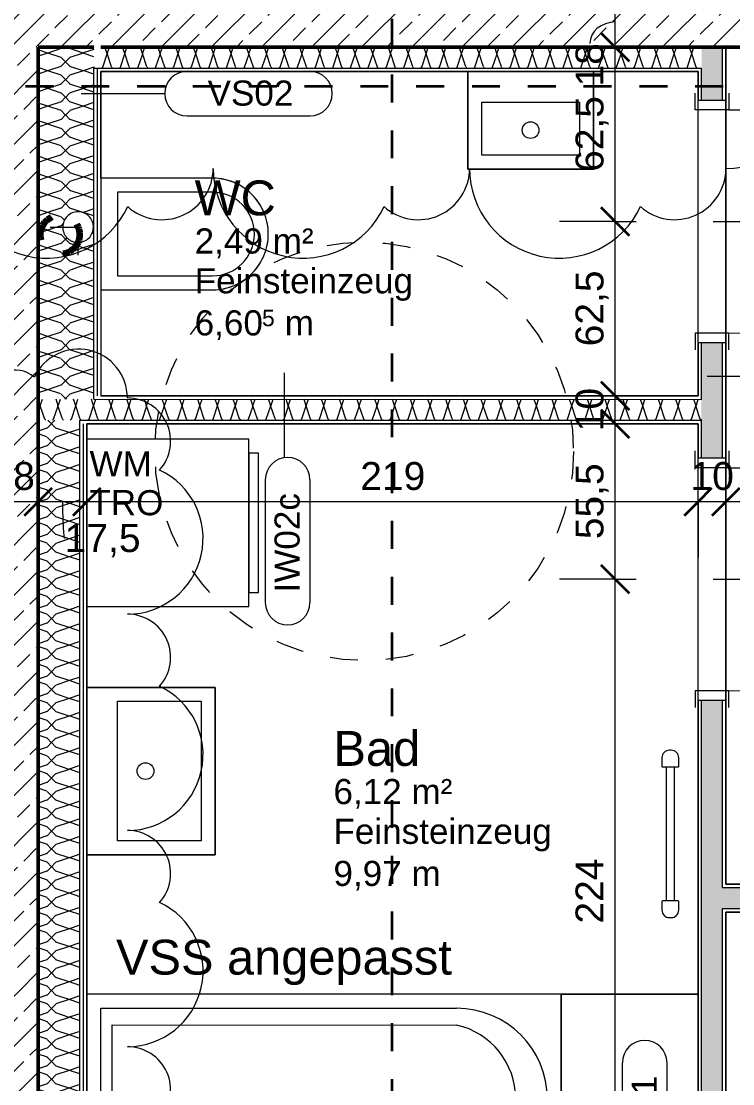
# Model space of a CAD drawing. Header units: metres. Extents: x -67.4 to -19.1, y 43.9 to 93.
# Drawn here: x -46.459 to -43.909, y 56.653 to 60.461 of the extents above; entities that cross this region are included whole.
import ezdxf

# ---------------------------------------------------------------- set-up
doc = ezdxf.new("R2010")
doc.units = ezdxf.units.M
for name, pattern in [('Strich Punkt', [0.015875, 0.00635, -0.004763, 0, -0.004763]), ('Strich Punkt Mittel', [0.015875, 0.00635, -0.004763, 0, -0.004763]), ('Verdeckt', [0.003, 0.002, -0.001])]:
    doc.linetypes.add(name, pattern=pattern)
for name, color, linetype, lineweight in [('A_2D', 7, 'Continuous', 13), ('A_Bemassung-50_', 4, 'Continuous', 9), ('A_Bemassung_', 4, 'Continuous', 9), ('A_Beschriftung_', 7, 'Continuous', 9), ('A_Decken', 8, 'Continuous', 13), ('A_Kanal_SW', 34, 'Strich Punkt', 100), ('A_Raeume_', 7, 'Continuous', 5), ('A_Raeume_Beschriftung_', 7, 'Continuous', 9), ('A_Raster_', 1, 'Continuous', 9), ('A_Sanitaer', 3, 'Continuous', 13), ('A_Tueren', 31, 'Continuous', 13), ('A_Waende', 7, 'Continuous', 13), ('G-ANNO-REVC-IDEN_', 71, 'Continuous', 9), ('G-ANNO-REVC_', 71, 'Continuous', 9), ('M-EQPM', 50, 'Continuous', 5), ('P-PIPE', 3, 'Continuous', 5), ('P-PIPE-CNTR', 3, 'Continuous', 5), ('Text', 130, 'Continuous', 9)]:
    doc.layers.add(name, color=color, linetype=linetype, lineweight=lineweight)
doc.styles.add('Arial_2', font='arial.ttf', dxfattribs={"height": 0.09})
doc.styles.add('Arial_3', font='arial.ttf', dxfattribs={"height": 0.125})
doc.styles.add('Arial_4', font='arial.ttf', dxfattribs={"height": 0.05849})
doc.styles.add('Arial_5', font='arial.ttf', dxfattribs={"height": 0.1})
doc.dimstyles.new('WGA-Bemaßung', dxfattribs={"dimscale": 0.3048, "dimtxt": 0.102026, "dimasz": 0.328084, "dimexe": 0.246063, "dimexo": 0.0625, "dimgap": 0.04101, "dimtad": 1, "dimdec": 1, "dimlfac": 100, "dimrnd": 0.5, "dimdsep": 46, "dimtxsty": 'Arial_5', "dimblk1": 'OBLIQUE', "dimblk2": 'OBLIQUE', "dimsah": 1, "dimcen": 0.09, "dimdle": 0.246063, "dimazin": 2, "dimtfac": 1, "dimtdec": 4, "dimtix": 1, "dimtmove": 0, "dimatfit": 3, "dimfxl": 0.656168, "dimfxlon": 1, "dimtvp": 1, "dimtolj": 1, "dimtzin": 0, "dimarcsym": 2})
doc.dimstyles.new('WGA-Bemaßung_1', dxfattribs={"dimscale": 0.3048, "dimtxt": 0.102026, "dimasz": 0.328084, "dimexe": 0.246063, "dimexo": 0.0625, "dimgap": 0.04101, "dimtad": 1, "dimdec": 1, "dimlfac": 100, "dimrnd": 0.5, "dimdsep": 46, "dimtxsty": 'Arial_5', "dimblk1": 'OBLIQUE', "dimblk2": 'OBLIQUE', "dimsah": 1, "dimcen": 0.09, "dimdle": 0.246063, "dimazin": 2, "dimtfac": 1, "dimtdec": 4, "dimtix": 1, "dimtmove": 1, "dimatfit": 3, "dimfxl": 0.656168, "dimfxlon": 1, "dimtvp": 1, "dimtolj": 1, "dimtzin": 0, "dimarcsym": 2})
pattern_1 = [(45, (0, 0), (-0.08980256, 0.08980256), []), (45, (0.0898, 0), (-0.08980256, 0.08980256), [0.0635, -0.03175])]

# ---------------------------------------------------------------- blocks, each defined once
blk = doc.blocks.new('UZ_D1 - SL_0800x2000_Zimmertür_Stahlzarge_GK-7175309-263_PP_00EG_BT2')
at = {"layer": 'A_Tueren', "lineweight": 5}
for p, q in [((-0.4, 0.06), (-0.46, 0.06)), ((-0.4, -0.06), (-0.4, 0.06)), ((0.4, 0.06), (0.46, 0.06)), ((0.4, -0.06), (0.4, 0.06)), ((-0.46, -0.06), (-0.4, -0.06)), ((0.46, -0.06), (0.4, -0.06)), ((0.4, -0.06), (0.4, -0.86))]:
    blk.add_line(p, q, dxfattribs=at)
blk.add_arc((0.4, -0.06), 0.8, 180, 270, dxfattribs=at)
blk = doc.blocks.new('Sani_WC-Wandbasierend - 400x600-V3-263_PP_00EG_BT2')
at = {"layer": 'A_Sanitaer', "lineweight": 5}
for p, q in [((-0.075, 0.5125), (-0.075, 0.1125)), ((-0.075, 0.5125), (-0.075, 0.1125)), ((-0.025, 0.5125), (-0.025, 0.1725)), ((0.275, 0.1725), (0.275, 0.5125)), ((0.325, 0.1125), (0.325, 0.5125)), ((0.325, 0.1125), (0.325, 0.5125)), ((-0.025, 0.1725), (0.275, 0.1725)), ((-0.075, 0.1125), (0.325, 0.1125))]:
    blk.add_line(p, q, dxfattribs=at)
for radius, start, end in [(0.2, 0, 180), (0.2, 118.3339, 128.1952), (0.2, 112.8529, 118.3339), (0.2, 101.334, 112.8529), (0.2, 97.6033, 101.334), (0.2, 82.3967, 97.6033), (0.2, 78.666, 82.3967), (0.2, 67.1471, 78.666), (0.2, 61.6661, 67.1471), (0.2, 51.8048, 61.6661), (0.2, 134.0719, 143.7338), (0.15, 0, 180), (0.2, 128.1952, 134.0719), (0.2, 45.9281, 51.8048), (0.2, 36.2662, 45.9281), (0.2, 149.4915, 152.0709), (0.2, 143.7338, 149.4915), (0.2, 30.5085, 36.2662), (0.2, 20.149, 30.5085), (0.2, 159.851, 164.7803), (0.2, 152.2044, 159.851), (0.2, 15.2197, 20.149), (0.2, 164.7803, 180), (0.2, 0, 15.2197)]:
    blk.add_arc((0.125, 0.5125), radius, start, end, dxfattribs=at)
blk = doc.blocks.new('Sani_Badewanne - 750x1700-11902882-263_PP_00EG_BT2')
at = {"layer": 'A_Sanitaer'}
for p, q in [((-0.375, 2.19), (-0.375, 1.7)), ((-0.375, 1.7), (-0.375, 2.19)), ((-0.375, 2.19), (0.375, 2.19)), ((0.375, 1.7), (0.375, 2.171)), ((0.375, 2.171), (0.375, 1.7)), ((0.375, 1.7), (-0.375, 1.7)), ((-0.375, 1.7), (-0.375, 0)), ((-0.375, 1.7), (0.375, 1.7)), ((0.375, 1.7), (-0.375, 1.7)), ((-0.325, 0.05), (-0.325, 1.325)), ((-0.265, 0.09), (-0.265, 1.325)), ((0.265, 1.325), (0.265, 0.09)), ((0.325, 1.325), (0.325, 0.05)), ((0.265, 0.09), (-0.265, 0.09)), ((0.325, 0.05), (-0.325, 0.05))]:
    blk.add_line(p, q, dxfattribs=at)
at = {"layer": 'A_Sanitaer', "lineweight": 5}
for p, q in [((0.375, 1.7), (-0.375, 1.7)), ((-0.375, 1.7), (-0.375, 0)), ((0.375, 1.7), (-0.375, 1.7)), ((-0.375, 1.7), (-0.375, 0))]:
    blk.add_line(p, q, dxfattribs=at)
at = {"layer": 'A_Sanitaer'}
blk.add_circle((0, 0.24), 0.025, dxfattribs=at)
for centre, radius, start, end in [((0, 1.325), 0.325, 90, 180), ((0, 1.325), 0.325, 360, 90), ((0, 1.265), 0.2717, 90, 167.2425), ((0, 1.265), 0.2717, 12.7575, 90)]:
    blk.add_arc(centre, radius, start, end, dxfattribs=at)
blk = doc.blocks.new('Sani_Waschmaschine - 600x600-1515073-263_PP_00EG_BT2')
at = {"layer": 'A_Sanitaer'}
for p, q in [((-0.0325, 0.5666), (-0.0325, -0.0134)), ((0.5675, -0.0134), (0.5675, 0.5666)), ((-0.0325, -0.0134), (0.5675, -0.0134)), ((0.0175, -0.0134), (0.0175, -0.0484)), ((0.5175, -0.0134), (0.0175, -0.0134)), ((0.0238, -0.0134), (0.0175, -0.0134)), ((0.0423, -0.0134), (0.0238, -0.0134)), ((0.0721, -0.0134), (0.0423, -0.0134)), ((0.1116, -0.0134), (0.0721, -0.0134)), ((0.159, -0.0134), (0.1116, -0.0134)), ((0.2119, -0.0134), (0.159, -0.0134)), ((0.2675, -0.0134), (0.2119, -0.0134)), ((0.3231, -0.0134), (0.2675, -0.0134)), ((0.376, -0.0134), (0.3231, -0.0134)), ((0.4234, -0.0134), (0.376, -0.0134)), ((0.463, -0.0134), (0.4234, -0.0134)), ((0.4928, -0.0134), (0.463, -0.0134)), ((0.5112, -0.0134), (0.4928, -0.0134)), ((0.5175, -0.0134), (0.5112, -0.0134)), ((0.5175, -0.0484), (0.5175, -0.0134)), ((0.0175, -0.0484), (0.5175, -0.0484)), ((0.0175, -0.0484), (0.0238, -0.0484)), ((0.0238, -0.0484), (0.0423, -0.0484)), ((0.0423, -0.0484), (0.0721, -0.0484)), ((0.0721, -0.0484), (0.1116, -0.0484)), ((0.1116, -0.0484), (0.159, -0.0484)), ((0.159, -0.0484), (0.2119, -0.0484)), ((0.2119, -0.0484), (0.2675, -0.0484)), ((0.2675, -0.0484), (0.3231, -0.0484)), ((0.3231, -0.0484), (0.376, -0.0484)), ((0.376, -0.0484), (0.4234, -0.0484)), ((0.4234, -0.0484), (0.463, -0.0484)), ((0.463, -0.0484), (0.4928, -0.0484)), ((0.4928, -0.0484), (0.5112, -0.0484)), ((0.5112, -0.0484), (0.5175, -0.0484))]:
    blk.add_line(p, q, dxfattribs=at)
blk = doc.blocks.new('Sani_Waschtisch_Wandbasiert_eckig_einzel - 600 x 460-11902808-263_PP_00EG_BT2')
at = {"layer": 'A_Sanitaer', "lineweight": 5}
for p, q in [((0.4226, 0.5475), (-0.1774, 0.5475)), ((-0.1774, 0.5475), (-0.1774, 0.0875)), ((-0.1774, 0.0875), (-0.1774, 0.5475)), ((-0.1774, 0.5475), (0.4226, 0.5475)), ((0.4226, 0.0875), (0.4226, 0.5475)), ((0.4226, 0.5475), (0.4226, 0.0875)), ((-0.1274, 0.1975), (-0.1274, 0.4975)), ((-0.1274, 0.4975), (0.3726, 0.4975)), ((0.3726, 0.4975), (0.3726, 0.1975)), ((0.3726, 0.1975), (-0.1274, 0.1975))]:
    blk.add_line(p, q, dxfattribs=at)
blk.add_circle((0.1226, 0.2975), 0.03, dxfattribs=at)
blk = doc.blocks.new('Sani_Handwaschbecken_Wandbasiert_eckig - 450 x 350-11902658-263_PP_00EG_BT2')
at = {"layer": 'A_Sanitaer', "lineweight": 5}
for p, q in [((0.3476, 0.3938), (-0.1024, 0.3938)), ((-0.1024, 0.3938), (-0.1024, 0.0438)), ((-0.1024, 0.0438), (-0.1024, 0.3938)), ((-0.1024, 0.3938), (0.3476, 0.3938)), ((0.3476, 0.0438), (0.3476, 0.3938)), ((0.3476, 0.3938), (0.3476, 0.0438)), ((-0.0524, 0.1538), (-0.0524, 0.3438)), ((-0.0524, 0.3438), (0.2976, 0.3438)), ((0.2976, 0.3438), (0.2976, 0.1538)), ((0.2976, 0.1538), (-0.0524, 0.1538))]:
    blk.add_line(p, q, dxfattribs=at)
blk.add_circle((0.1226, 0.2538), 0.03, dxfattribs=at)
blk = doc.blocks.new('HLS_Heizkörper Bad - 60x120-10883335-263_PP_00EG_BT2')
at = {"layer": 'M-EQPM'}
for p, q in [((-0.242, -0.05), (-0.273, -0.05)), ((-0.24, -0.108), (-0.24, -0.052)), ((0.24, -0.065), (-0.24, -0.065)), ((0.24, -0.052), (0.24, -0.108)), ((0.273, -0.05), (0.242, -0.05)), ((-0.3, -0.077), (-0.3, -0.083)), ((-0.273, -0.11), (-0.242, -0.11)), ((-0.24, -0.095), (0.24, -0.095)), ((0.242, -0.11), (0.273, -0.11)), ((0.3, -0.083), (0.3, -0.077))]:
    blk.add_line(p, q, dxfattribs=at)
for centre, radius, start, end in [((-0.273, -0.077), 0.027, 90, 180), ((-0.242, -0.052), 0.00198, 360, 90), ((-0.242, -0.052), 0.00198, 45, 75), ((0.242, -0.052), 0.002, 90, 180), ((0.273, -0.077), 0.027, 360, 90), ((-0.273, -0.083), 0.027, 180, 270), ((-0.242, -0.108), 0.002, 270, 360), ((-0.242, -0.108), 0.002, 270, 360), ((0.242, -0.108), 0.00198, 180, 270), ((0.242, -0.108), 0.00198, 180, 270), ((0.273, -0.083), 0.027, 270, 360)]:
    blk.add_arc(centre, radius, start, end, dxfattribs=at)
blk = doc.blocks.new('BS_Tuer_PP - rechts-10002445-263_PP_00EG_BT2')
at = {"layer": 'A_Beschriftung_'}
blk.add_line((0, 0.000124), (0, -0.010513), dxfattribs=at)
blk = doc.blocks.new('BS_Wand_Lollipop - links_unten-2026911-263_PP_00EG_BT2')
at = {"layer": 'A_Beschriftung_'}
for p, q in [((-0.00467, 0.001367), (-0.01347, 0.001367)), ((-0.003087, 0), (0.003, 0)), ((-0.00467, -0.001833), (-0.01347, -0.001833))]:
    blk.add_line(p, q, dxfattribs=at)
for centre, start, end in [((-0.01347, -0.000233), 90, 270), ((-0.00467, -0.000233), 270, 90)]:
    blk.add_arc(centre, 0.0016, start, end, dxfattribs=at)
blk = doc.blocks.new('DIMBLOCK174-263_PP_00EG_BT2')
at = {"layer": 'A_Bemassung-50_', "lineweight": 35, "transparency": 16777216}
for p, q in [((-44.3302, 58.4612), (-44.3802, 58.5112)), ((-44.3302, 58.4612), (-44.2802, 58.4112)), ((-44.3303, 56.2237), (-44.3803, 56.2737)), ((-44.3303, 56.2237), (-44.2803, 56.1737))]:
    blk.add_line(p, q, dxfattribs=at)
at = {"layer": 'A_Bemassung-50_', "transparency": 16777216}
for p, q in [((-44.3302, 58.4612), (-44.5302, 58.4612)), ((-44.3303, 56.2237), (-44.3302, 58.4612)), ((-44.3302, 58.4612), (-44.2552, 58.4612)), ((-44.3303, 56.2237), (-44.5303, 56.2237)), ((-44.3303, 56.2237), (-44.2553, 56.2237))]:
    blk.add_line(p, q, dxfattribs=at)
at = {"layer": 'A_Bemassung-50_', "color": 0, "transparency": 16777216, "insert": (-44.4726, 57.2271), "char_height": 0.1, "width": 0.276883, "attachment_point": 1, "rotation": 90, "line_spacing_factor": 0.941778, "style": 'Arial_5'}
blk.add_mtext('224', dxfattribs=at)
blk = doc.blocks.new('_Oblique')
at = {"color": 0, "linetype": 'ByBlock', "lineweight": -2}
blk.add_line((-0.5, -0.5), (0.5, 0.5), dxfattribs=at)
blk = doc.blocks.new('DIMBLOCK175-263_PP_00EG_BT2')
at = {"layer": 'A_Bemassung-50_', "lineweight": 35, "transparency": 16777216}
for p, q in [((-44.3302, 59.0186), (-44.3802, 59.0686)), ((-44.3302, 59.0186), (-44.2802, 58.9686)), ((-44.3302, 58.4612), (-44.3802, 58.5112)), ((-44.3302, 58.4612), (-44.2802, 58.4112))]:
    blk.add_line(p, q, dxfattribs=at)
at = {"layer": 'A_Bemassung-50_', "transparency": 16777216}
for p, q in [((-44.3302, 59.0186), (-44.5302, 59.0187)), ((-44.3302, 58.4612), (-44.3302, 59.0186)), ((-44.3302, 59.0186), (-44.2552, 59.0186)), ((-44.3302, 58.4612), (-44.5302, 58.4612)), ((-44.3302, 58.4612), (-44.2552, 58.4612))]:
    blk.add_line(p, q, dxfattribs=at)
at = {"layer": 'A_Bemassung-50_', "color": 0, "transparency": 16777216, "insert": (-44.4726, 58.6049), "char_height": 0.1, "width": 0.323972, "attachment_point": 1, "rotation": 90, "line_spacing_factor": 0.941778, "style": 'Arial_5'}
blk.add_mtext('55,5', dxfattribs=at)
blk = doc.blocks.new('DIMBLOCK176-263_PP_00EG_BT2')
at = {"layer": 'A_Bemassung-50_', "lineweight": 35, "transparency": 16777216}
for p, q in [((-44.3302, 59.1186), (-44.3802, 59.1686)), ((-44.3302, 59.1186), (-44.2802, 59.0686)), ((-44.3302, 59.0186), (-44.3802, 59.0686)), ((-44.3302, 59.0186), (-44.2802, 58.9686))]:
    blk.add_line(p, q, dxfattribs=at)
at = {"layer": 'A_Bemassung-50_', "transparency": 16777216}
for p, q in [((-44.3302, 59.1186), (-44.5302, 59.1187)), ((-44.3302, 59.0186), (-44.3302, 59.1186)), ((-44.3302, 59.1186), (-44.2552, 59.1186)), ((-44.3302, 59.0186), (-44.5302, 59.0187)), ((-44.3302, 59.0186), (-44.2552, 59.0186))]:
    blk.add_line(p, q, dxfattribs=at)
at = {"layer": 'A_Bemassung-50_', "color": 0, "transparency": 16777216, "insert": (-44.4725, 58.9917), "char_height": 0.1, "width": 0.184588, "attachment_point": 1, "rotation": 90, "line_spacing_factor": 0.941778, "style": 'Arial_5'}
blk.add_mtext('10', dxfattribs=at)
blk = doc.blocks.new('DIMBLOCK177-263_PP_00EG_BT2')
at = {"layer": 'A_Bemassung-50_', "lineweight": 35, "transparency": 16777216}
for p, q in [((-44.3302, 59.7436), (-44.3802, 59.7936)), ((-44.3302, 59.7436), (-44.2802, 59.6936)), ((-44.3302, 59.1186), (-44.3802, 59.1686)), ((-44.3302, 59.1186), (-44.2802, 59.0686))]:
    blk.add_line(p, q, dxfattribs=at)
at = {"layer": 'A_Bemassung-50_', "transparency": 16777216}
for p, q in [((-44.3302, 59.7436), (-44.5302, 59.7437)), ((-44.3302, 59.1186), (-44.3302, 59.7436)), ((-44.3302, 59.7436), (-44.2552, 59.7436)), ((-44.3302, 59.1186), (-44.5302, 59.1187)), ((-44.3302, 59.1186), (-44.2552, 59.1186))]:
    blk.add_line(p, q, dxfattribs=at)
at = {"layer": 'A_Bemassung-50_', "color": 0, "transparency": 16777216, "insert": (-44.4725, 59.2962), "char_height": 0.1, "width": 0.323972, "attachment_point": 1, "rotation": 90, "line_spacing_factor": 0.941778, "style": 'Arial_5'}
blk.add_mtext('62,5', dxfattribs=at)
blk = doc.blocks.new('DIMBLOCK178-263_PP_00EG_BT2')
at = {"layer": 'A_Bemassung-50_', "lineweight": 35, "transparency": 16777216}
for p, q in [((-44.3302, 60.3686), (-44.3802, 60.4186)), ((-44.3302, 60.3686), (-44.2802, 60.3186)), ((-44.3302, 59.7436), (-44.3802, 59.7936)), ((-44.3302, 59.7436), (-44.2802, 59.6936))]:
    blk.add_line(p, q, dxfattribs=at)
at = {"layer": 'A_Bemassung-50_', "transparency": 16777216}
for p, q in [((-44.3302, 60.3686), (-44.5302, 60.3687)), ((-44.3302, 59.7436), (-44.3302, 60.3686)), ((-44.3302, 60.3686), (-44.2552, 60.3686)), ((-44.3302, 59.7436), (-44.5302, 59.7437)), ((-44.3302, 59.7436), (-44.2552, 59.7436))]:
    blk.add_line(p, q, dxfattribs=at)
at = {"layer": 'A_Bemassung-50_', "color": 0, "transparency": 16777216, "insert": (-44.4725, 59.9212), "char_height": 0.1, "width": 0.323972, "attachment_point": 1, "rotation": 90, "line_spacing_factor": 0.941778, "style": 'Arial_5'}
blk.add_mtext('62,5', dxfattribs=at)
blk = doc.blocks.new('DIMBLOCK179-263_PP_00EG_BT2')
at = {"layer": 'A_Bemassung-50_', "lineweight": 35, "transparency": 16777216}
for p, q in [((-44.3302, 60.5486), (-44.3802, 60.5986)), ((-44.3302, 60.5486), (-44.2802, 60.4986)), ((-44.3302, 60.3686), (-44.3802, 60.4186)), ((-44.3302, 60.3686), (-44.2802, 60.3186))]:
    blk.add_line(p, q, dxfattribs=at)
at = {"layer": 'A_Bemassung-50_', "transparency": 16777216}
for p, q in [((-44.3302, 60.5486), (-44.5302, 60.5486)), ((-44.3302, 60.3686), (-44.3302, 60.5486)), ((-44.3302, 60.5486), (-44.2552, 60.5486)), ((-44.3302, 60.3686), (-44.5302, 60.3687)), ((-44.3302, 60.3686), (-44.2552, 60.3686))]:
    blk.add_line(p, q, dxfattribs=at)
blk.add_ellipse((-44.3302, 60.3812), major_axis=(-0.091, 0), ratio=0.850565, start_param=4.712389, end_param=6.283185, dxfattribs=at)
at = {"layer": 'A_Bemassung-50_', "color": 0, "transparency": 16777216, "insert": (-44.4725, 60.2274), "char_height": 0.1, "width": 0.184588, "attachment_point": 1, "rotation": 90, "line_spacing_factor": 0.941778, "style": 'Arial_5'}
blk.add_mtext('18', dxfattribs=at)
blk = doc.blocks.new('DIMBLOCK201-263_PP_00EG_BT2')
at = {"layer": 'A_Bemassung-50_', "transparency": 16777216}
for p, q in [((-43.9337, 58.739), (-43.9337, 58.814)), ((-42.3837, 58.739), (-42.3837, 58.814)), ((-42.3837, 58.739), (-43.9337, 58.739)), ((-43.9337, 58.739), (-43.9337, 58.539)), ((-42.3837, 58.739), (-42.3837, 58.539))]:
    blk.add_line(p, q, dxfattribs=at)
at = {"layer": 'A_Bemassung-50_', "lineweight": 35, "transparency": 16777216}
for p, q in [((-43.9337, 58.739), (-43.8837, 58.789)), ((-42.3837, 58.739), (-42.3337, 58.789)), ((-43.9337, 58.739), (-43.9837, 58.689)), ((-42.3837, 58.739), (-42.4337, 58.689))]:
    blk.add_line(p, q, dxfattribs=at)
at = {"layer": 'A_Bemassung-50_', "color": 0, "transparency": 16777216, "insert": (-43.274, 58.8813), "char_height": 0.1, "width": 0.276883, "attachment_point": 1, "rotation": 359.9983, "line_spacing_factor": 0.941778, "style": 'Arial_5'}
blk.add_mtext('155', dxfattribs=at)
blk = doc.blocks.new('DIMBLOCK202-263_PP_00EG_BT2')
at = {"layer": 'A_Bemassung-50_', "transparency": 16777216}
for p, q in [((-44.0337, 58.739), (-44.0337, 58.814)), ((-43.9337, 58.739), (-43.9337, 58.814)), ((-43.9337, 58.739), (-44.0337, 58.739)), ((-44.0337, 58.739), (-44.0337, 58.539)), ((-43.9337, 58.739), (-43.9337, 58.539))]:
    blk.add_line(p, q, dxfattribs=at)
at = {"layer": 'A_Bemassung-50_', "lineweight": 35, "transparency": 16777216}
for p, q in [((-44.0337, 58.739), (-43.9837, 58.789)), ((-43.9337, 58.739), (-43.8837, 58.789)), ((-44.0337, 58.739), (-44.0837, 58.689)), ((-43.9337, 58.739), (-43.9837, 58.689))]:
    blk.add_line(p, q, dxfattribs=at)
at = {"layer": 'A_Bemassung-50_', "color": 0, "transparency": 16777216, "insert": (-44.0606, 58.8814), "char_height": 0.1, "width": 0.184588, "attachment_point": 1, "rotation": 359.9983, "line_spacing_factor": 0.941778, "style": 'Arial_5'}
blk.add_mtext('10', dxfattribs=at)
blk = doc.blocks.new('DIMBLOCK203-263_PP_00EG_BT2')
at = {"layer": 'A_Bemassung-50_', "transparency": 16777216}
for p, q in [((-46.2237, 58.7391), (-46.2237, 58.8141)), ((-44.0337, 58.739), (-44.0337, 58.814)), ((-44.0337, 58.739), (-46.2237, 58.7391)), ((-46.2237, 58.7391), (-46.2237, 58.5391)), ((-44.0337, 58.739), (-44.0337, 58.539))]:
    blk.add_line(p, q, dxfattribs=at)
at = {"layer": 'A_Bemassung-50_', "lineweight": 35, "transparency": 16777216}
for p, q in [((-46.2237, 58.7391), (-46.1737, 58.7891)), ((-44.0337, 58.739), (-43.9837, 58.789)), ((-46.2237, 58.7391), (-46.2737, 58.6891)), ((-44.0337, 58.739), (-44.0837, 58.689))]:
    blk.add_line(p, q, dxfattribs=at)
at = {"layer": 'A_Bemassung-50_', "color": 0, "transparency": 16777216, "insert": (-45.244, 58.8814), "char_height": 0.1, "width": 0.276883, "attachment_point": 1, "rotation": 359.9983, "line_spacing_factor": 0.941778, "style": 'Arial_5'}
blk.add_mtext('219', dxfattribs=at)
blk = doc.blocks.new('DIMBLOCK204-263_PP_00EG_BT2')
at = {"layer": 'A_Bemassung-50_', "transparency": 16777216}
for p, q in [((-46.3987, 58.7391), (-46.3987, 58.9391)), ((-46.2237, 58.7391), (-46.2237, 58.8141)), ((-46.2237, 58.7391), (-46.3987, 58.7391)), ((-46.3987, 58.7391), (-46.3987, 58.6641)), ((-46.2237, 58.7391), (-46.2237, 58.5391))]:
    blk.add_line(p, q, dxfattribs=at)
at = {"layer": 'A_Bemassung-50_', "lineweight": 35, "transparency": 16777216}
for p, q in [((-46.3987, 58.7391), (-46.3487, 58.7891)), ((-46.2237, 58.7391), (-46.1737, 58.7891)), ((-46.3987, 58.7391), (-46.4487, 58.6891)), ((-46.2237, 58.7391), (-46.2737, 58.6891))]:
    blk.add_line(p, q, dxfattribs=at)
at = {"layer": 'A_Bemassung-50_', "transparency": 16777216}
blk.add_ellipse((-46.3032, 58.7391), major_axis=(0, 0.1316), ratio=0.060357, start_param=1.570796, end_param=3.141593, dxfattribs=at)
at = {"layer": 'A_Bemassung-50_', "color": 0, "transparency": 16777216, "insert": (-46.3032, 58.6589), "char_height": 0.1, "width": 0.323972, "attachment_point": 1, "rotation": 359.9983, "line_spacing_factor": 0.941778, "style": 'Arial_5'}
blk.add_mtext('17,5', dxfattribs=at)
blk = doc.blocks.new('DIMBLOCK205-263_PP_00EG_BT2')
at = {"layer": 'A_Bemassung-50_', "transparency": 16777216}
for p, q in [((-46.3987, 58.7391), (-46.3987, 58.9391)), ((-46.5787, 58.7391), (-46.5787, 58.8141)), ((-46.3987, 58.7391), (-46.5787, 58.7391)), ((-46.5787, 58.7391), (-46.5787, 58.5391)), ((-46.3987, 58.7391), (-46.3987, 58.6641))]:
    blk.add_line(p, q, dxfattribs=at)
at = {"layer": 'A_Bemassung-50_', "lineweight": 35, "transparency": 16777216}
for p, q in [((-46.5787, 58.7391), (-46.5287, 58.7891)), ((-46.3987, 58.7391), (-46.3487, 58.7891)), ((-46.5787, 58.7391), (-46.6287, 58.6891)), ((-46.3987, 58.7391), (-46.4487, 58.6891))]:
    blk.add_line(p, q, dxfattribs=at)
at = {"layer": 'A_Bemassung-50_', "color": 0, "transparency": 16777216, "insert": (-46.5656, 58.8814), "char_height": 0.1, "width": 0.184588, "attachment_point": 1, "rotation": 359.9983, "line_spacing_factor": 0.941778, "style": 'Arial_5'}
blk.add_mtext('18', dxfattribs=at)
blk = doc.blocks.new('BS_Wand_Lollipop - rechts_oben-2026913-263_PP_00EG_BT2')
at = {"layer": 'A_Beschriftung_'}
for p, q in [((0.0046, 0.0016), (0.0134, 0.0016)), ((-0.003, 0), (0.003, 0)), ((0.0046, -0.0016), (0.0134, -0.0016))]:
    blk.add_line(p, q, dxfattribs=at)
for centre, start, end in [((0.0046, 0), 90, 270), ((0.0134, 0), 270, 90)]:
    blk.add_arc(centre, 0.0016, start, end, dxfattribs=at)
blk = doc.blocks.new('Family - ___-11902732-263_PP_00EG_BT2')
at = {"layer": 'G-ANNO-REVC_'}
for centre, radius, start, end in [((-19.4982, 74.0648), 0.1838, 25.5497, 157.36), ((-19.1166, 73.9057), 0.3216, 337.36, 132.1512), ((-19.7915, 73.839), 0.3214, 67.36, 222.1512), ((-18.6502, 73.7111), 0.1838, 25.5497, 157.36), ((-18.2686, 73.552), 0.3216, 337.36, 132.1512), ((-19.9505, 73.4576), 0.1836, 115.5497, 247.36), ((-17.8022, 73.3575), 0.1838, 25.5497, 157.36), ((-17.4207, 73.1983), 0.3216, 337.36, 132.1512), ((-19.7244, 73.1644), 0.3216, 157.36, 312.1512), ((-17.1946, 72.9051), 0.1836, 295.5497, 67.36), ((-19.3428, 73.0052), 0.1838, 205.5497, 337.36), ((-18.8764, 72.8107), 0.3216, 157.36, 312.1512), ((-17.3536, 72.5237), 0.3214, 247.36, 42.1512), ((-18.4949, 72.6515), 0.1838, 205.5497, 337.36), ((-18.0285, 72.457), 0.3216, 157.36, 312.1512), ((-17.6469, 72.2979), 0.1838, 205.5497, 337.36)]:
    blk.add_arc(centre, radius, start, end, dxfattribs=at)
blk = doc.blocks.new('Family - ___-11902899-263_PP_00EG_BT2')
at = {"layer": 'G-ANNO-REVC_'}
for centre, radius, start, end in [((-20.1429, 72.4475), 0.1, 25.5497, 157.36), ((-20.3396, 72.2356), 0.2712, 67.36, 222.1512), ((-19.9353, 72.3609), 0.175, 337.36, 132.1512), ((-19.8334, 72.1504), 0.155, 295.5497, 67.36), ((-20.4739, 71.9137), 0.155, 115.5497, 247.36), ((-19.9677, 71.8286), 0.2713, 247.36, 42.1512), ((-20.638, 71.5203), 0.2713, 67.36, 222.1512), ((-20.1317, 71.4352), 0.155, 295.5497, 67.36), ((-20.7722, 71.1985), 0.155, 115.5497, 247.36), ((-20.266, 71.1133), 0.2713, 247.36, 42.1512), ((-20.9363, 70.8051), 0.2713, 67.36, 222.1512), ((-20.4301, 70.7199), 0.155, 295.5497, 67.36), ((-21.0705, 70.4832), 0.155, 115.5497, 247.36), ((-20.5643, 70.398), 0.2713, 247.36, 42.1512), ((-21.2346, 70.0898), 0.2713, 67.36, 222.1512), ((-20.7284, 70.0046), 0.155, 295.5497, 67.36), ((-21.3689, 69.7679), 0.155, 115.5497, 247.36), ((-20.8626, 69.6827), 0.2713, 247.36, 42.1512), ((-21.267, 69.5575), 0.175, 157.36, 312.1512), ((-21.0594, 69.4709), 0.1, 205.5497, 337.36)]:
    blk.add_arc(centre, radius, start, end, dxfattribs=at)

msp = doc.modelspace()

# ---------------------------------------------------------------- hatches: boundary and pattern name
at = {"layer": 'A_Waende', "lineweight": 5}
h = msp.add_hatch(dxfattribs=at)
h.set_pattern_fill('FP_3', color=250, style=0, pattern_type=2)
h.set_pattern_definition(pattern_1)
h.paths.add_polyline_path([(-37.7086, 60.3684), (-37.7086, 60.5484), (-42.8236, 60.5484), (-42.8236, 60.3686), (-38.7903, 60.3685)])
h.paths.add_polyline_path([(-43.8436, 60.3686), (-43.8436, 60.5486), (-46.8411, 60.5486), (-46.8411, 60.3687), (-43.9336, 60.3686)])
h.paths.add_polyline_path([(-48.4278, 60.5488), (-48.6078, 60.5488), (-48.6078, 60.3688), (-48.4278, 60.3688)])
h.paths.add_polyline_path([(-47.9011, 60.3688), (-47.9011, 60.5488), (-48.4278, 60.5488), (-48.4278, 60.3688), (-47.9102, 60.3688)])
h = msp.add_hatch(dxfattribs=at)
h.set_pattern_fill('FP_3', color=250, style=0, pattern_type=2)
h.set_pattern_definition(pattern_1)
h.paths.add_polyline_path([(-46.3988, 55.0286), (-46.3987, 60.3687), (-46.5786, 60.3687), (-46.5788, 55.0286)])
h = msp.add_hatch(dxfattribs=at)
h.set_pattern_fill('FP_33', color=250, angle=247.64, style=0, pattern_type=2)
h.set_pattern_definition([(134.998, (-46.17375, 59.74366), (-0.253995, 0.127012), [0.02245, -0.15715]), (134.998, (-46.28489, 59.79154), (-0.253995, 0.127012), [0.02245, -0.15715]), (134.998, (-46.1735, 59.80735), (-0.253995, 0.127012), [0.02245, -0.15715]), (134.998, (-46.28464, 59.85523), (-0.253995, 0.127012), [0.02245, -0.15715]), (161.563, (-46.189746, 59.759968), (-0.5079932, 0.1270184), [0.0502, -0.35141]), (161.563, (-46.23751, 59.77529), (-0.5079932, 0.1270184), [0.0502, -0.35141]), (161.563, (-46.189877, 59.822737), (-0.5079932, 0.1270184), [0.0502, -0.35141]), (161.563, (-46.23726, 59.838984), (-0.5079932, 0.1270184), [0.0502, -0.35141]), (224.998, (-46.285205, 59.75923), (0.254004, 0.126995), [0.02245, -0.15715]), (224.998, (-46.1735, 59.80735), (0.254004, 0.126995), [0.02245, -0.15715]), (224.998, (-46.28496, 59.82292), (0.254004, 0.126995), [0.02245, -0.15715]), (224.998, (-46.17325, 59.87104), (0.254004, 0.126995), [0.02245, -0.15715]), (198.433, (-46.23751, 59.77529), (0.508002, 0.126983), [0.0502, -0.35141]), (198.433, (-46.18981, 59.791353), (0.508002, 0.126983), [0.0502, -0.35141]), (198.433, (-46.23726, 59.838984), (0.508002, 0.126983), [0.0502, -0.35141]), (198.433, (-46.189562, 59.855047), (0.508002, 0.126983), [0.0502, -0.35141])])
h.paths.add_polyline_path([(-46.1987, 59.1062), (-46.1987, 60.3687), (-46.3986, 60.3686), (-46.3987, 59.1062), (-46.2237, 59.1062)])
h.paths.add_polyline_path([(-46.2625, 59.6688), (-46.2766, 59.6726), (-46.289, 59.6798), (-46.299, 59.6897), (-46.3063, 59.7025), (-46.3099, 59.716), (-46.3099, 59.7305), (-46.3053, 59.746), (-46.2991, 59.7567), (-46.289, 59.7669), (-46.2762, 59.7742), (-46.2627, 59.7778), (-46.2482, 59.7778), (-46.2342, 59.774), (-46.2218, 59.7668), (-46.2119, 59.7569), (-46.2045, 59.7441), (-46.2009, 59.7306), (-46.2009, 59.7161), (-46.2045, 59.7024), (-46.2117, 59.6899), (-46.2218, 59.6797), (-46.2346, 59.6724), (-46.2481, 59.6688)])
h = msp.add_hatch(dxfattribs=at)
h.set_pattern_fill('FP_105', color=250, angle=-112.36, style=0, pattern_type=2)
h.set_pattern_definition([(45, (-45.10387, 60.28105), (0.1270034, 0.254), [0.02245, -0.15715]), (45, (-45.05599, 60.39219), (0.1270034, 0.254), [0.02245, -0.15715]), (45, (-45.04017, 60.2808), (0.1270034, 0.254), [0.02245, -0.15715]), (45, (-44.99229, 60.39194), (0.1270034, 0.254), [0.02245, -0.15715]), (71.565, (-45.087555, 60.29705), (0.1270007, 0.5079977), [0.0502, -0.35141]), (71.565, (-45.072233, 60.34481), (0.1270007, 0.5079977), [0.0502, -0.35141]), (71.565, (-45.02386, 60.2968), (0.1270007, 0.5079977), [0.0502, -0.35141]), (71.565, (-45.00854, 60.344562), (0.1270007, 0.5079977), [0.0502, -0.35141]), (135, (-45.08737, 60.39213), (0.1270034, -0.254), [0.02245, -0.15715]), (135, (-45.04017, 60.2808), (0.1270034, -0.254), [0.02245, -0.15715]), (135, (-45.0246, 60.39226), (0.1270034, -0.254), [0.02245, -0.15715]), (135, (-44.97648, 60.28055), (0.1270034, -0.254), [0.02245, -0.15715]), (108.435, (-45.072233, 60.34481), (0.1270007, -0.5079977), [0.0502, -0.35141]), (108.435, (-45.05617, 60.297115), (0.1270007, -0.5079977), [0.0502, -0.35141]), (108.435, (-45.00854, 60.344562), (0.1270007, -0.5079977), [0.0502, -0.35141]), (108.435, (-44.992477, 60.296865), (0.1270007, -0.5079977), [0.0502, -0.35141])])
h.paths.add_polyline_path([(-44.6613, 60.2936), (-44.0211, 60.2936), (-44.0211, 60.3686), (-46.1986, 60.3686), (-46.1986, 60.2936), (-45.0285, 60.2936)])
h.paths.add_polyline_path([(-46.1986, 60.3687), (-46.1986, 60.3687), (-46.1862, 60.3687)])
h = msp.add_hatch(dxfattribs=at)
h.set_pattern_fill('FP_26', color=250, angle=-112.36, style=0, pattern_type=2)
h.set_pattern_definition([(314.998, (-44.0337, 58.295655), (0.2539954, -0.1270123), [0.02245, -0.15715]), (314.998, (-43.92218, 58.2487), (0.2539954, -0.1270123), [0.02245, -0.15715]), (314.998, (-44.03357, 58.232885), (0.2539954, -0.1270123), [0.02245, -0.15715]), (314.998, (-43.92243, 58.185), (0.2539954, -0.1270123), [0.02245, -0.15715]), (341.563, (-44.01732, 58.280267), (0.5079932, -0.1270184), [0.0502, -0.35141]), (341.563, (-43.96994, 58.26402), (0.5079932, -0.1270184), [0.0502, -0.35141]), (341.563, (-44.01757, 58.216573), (0.5079932, -0.1270184), [0.0502, -0.35141]), (341.563, (-43.969808, 58.20125), (0.5079932, -0.1270184), [0.0502, -0.35141]), (44.998, (-43.92224, 58.28008), (-0.2540043, -0.1269946), [0.02245, -0.15715]), (44.998, (-44.03357, 58.232885), (-0.2540043, -0.1269946), [0.02245, -0.15715]), (44.998, (-43.92249, 58.21639), (-0.2540043, -0.1269946), [0.02245, -0.15715]), (44.998, (-44.03382, 58.16919), (-0.2540043, -0.1269946), [0.02245, -0.15715]), (18.433, (-43.96994, 58.26402), (-0.5080021, -0.12698295), [0.0502, -0.35141]), (18.433, (-44.017635, 58.247958), (-0.5080021, -0.12698295), [0.0502, -0.35141]), (18.433, (-43.969808, 58.20125), (-0.5080021, -0.12698295), [0.0502, -0.35141]), (18.433, (-44.017505, 58.18519), (-0.5080021, -0.12698295), [0.0502, -0.35141])])
h.paths.add_polyline_path([(-43.9462, 56.2236), (-43.9462, 58.0262), (-44.0212, 58.0262), (-44.0212, 56.2237)])
h.paths.add_polyline_path([(-43.9462, 58.8962), (-43.9462, 58.8962), (-43.9462, 59.3086), (-44.0212, 59.3086), (-44.0212, 58.8962), (-44.0065, 58.8962)])
h.paths.add_polyline_path([(-43.9462, 60.1786), (-43.9461, 60.1786), (-43.9461, 60.3686), (-44.0211, 60.3686), (-44.0211, 60.1786), (-43.9962, 60.1786)])
h = msp.add_hatch(dxfattribs=at)
h.set_pattern_fill('FP_34', color=250, angle=-112.36, style=0, pattern_type=2)
h.set_pattern_definition([(44.998, (-45.21645, 59.01899), (0.127012, 0.2539954), [0.02245, -0.15715]), (44.998, (-45.16857, 59.13013), (0.127012, 0.2539954), [0.02245, -0.15715]), (44.998, (-45.15276, 59.01874), (0.127012, 0.2539954), [0.02245, -0.15715]), (44.998, (-45.10488, 59.12988), (0.1270123, 0.2539954), [0.02245, -0.15715]), (71.563, (-45.20014, 59.034987), (0.1270184, 0.5079932), [0.0502, -0.35141]), (71.563, (-45.183893, 59.08237), (0.1270184, 0.5079932), [0.0502, -0.35141]), (71.563, (-45.136446, 59.034738), (0.1270184, 0.5079932), [0.0502, -0.35141]), (71.563, (-45.121124, 59.0825), (0.1270184, 0.5079932), [0.0502, -0.35141]), (134.998, (-45.19996, 59.13007), (0.1269946, -0.254004), [0.02245, -0.15715]), (134.998, (-45.15276, 59.01874), (0.1269946, -0.254004), [0.02245, -0.15715]), (134.998, (-45.13626, 59.12982), (0.1269946, -0.254004), [0.02245, -0.15715]), (134.998, (-45.08906, 59.01849), (0.1269946, -0.254004), [0.02245, -0.15715]), (108.433, (-45.183893, 59.08237), (0.126983, -0.5080021), [0.0502, -0.35141]), (108.433, (-45.168756, 59.035053), (0.126983, -0.5080021), [0.0502, -0.35141]), (108.433, (-45.121124, 59.0825), (0.126983, -0.5080021), [0.0502, -0.35141]), (108.433, (-45.10506, 59.034803), (0.126983, -0.5080021), [0.0502, -0.35141])])
h.paths.add_polyline_path([(-44.0337, 59.1061), (-46.3987, 59.1062), (-46.3987, 59.0312), (-44.0337, 59.0311)])
h.paths.add_polyline_path([(-44.0337, 59.0311), (-44.0212, 59.0311), (-44.0212, 59.1061), (-44.0337, 59.1061), (-44.0337, 59.0311)])
h = msp.add_hatch(dxfattribs=at)
h.set_pattern_fill('FP_27', color=250, angle=247.64, style=0, pattern_type=2)
h.set_pattern_definition([(134.998, (-46.22397, 57.621175), (-0.2539954, 0.1270123), [0.02245, -0.15715]), (134.998, (-46.33511, 57.66906), (-0.2539954, 0.1270123), [0.02245, -0.15715]), (134.998, (-46.22372, 57.68487), (-0.2539954, 0.1270123), [0.02245, -0.15715]), (134.998, (-46.33486, 57.73275), (-0.2539954, 0.1270123), [0.02245, -0.15715]), (161.563, (-46.23904, 57.637107), (-0.5079932, 0.1270184), [0.0502, -0.35141]), (161.563, (-46.28773, 57.65281), (-0.5079932, 0.1270184), [0.0502, -0.35141]), (161.563, (-46.239717, 57.70118), (-0.5079932, 0.1270184), [0.0502, -0.35141]), (161.563, (-46.28748, 57.716504), (-0.5079932, 0.1270184), [0.0502, -0.35141]), (224.998, (-46.335045, 57.63767), (0.254004, 0.1269946), [0.02245, -0.15715]), (224.998, (-46.22372, 57.68487), (0.254004, 0.1269946), [0.02245, -0.15715]), (224.998, (-46.33518, 57.70044), (0.254004, 0.1269946), [0.02245, -0.15715]), (224.998, (-46.22347, 57.74856), (0.254004, 0.1269946), [0.02245, -0.15715]), (198.433, (-46.28773, 57.65281), (0.5080021, 0.126983), [0.0502, -0.35141]), (198.433, (-46.24003, 57.668872), (0.5080021, 0.126983), [0.0502, -0.35141]), (198.433, (-46.28748, 57.716504), (0.5080021, 0.126983), [0.0502, -0.35141]), (198.433, (-46.239782, 57.732566), (0.5080021, 0.126983), [0.0502, -0.35141])])
h.paths.add_polyline_path([(-46.2487, 56.2237), (-46.2487, 59.0312), (-46.3987, 59.0312), (-46.3987, 56.2237)])
h = msp.add_hatch(dxfattribs=at)
h.set_pattern_fill('FP_36', color=250, angle=-112.36, style=0, pattern_type=2)
h.set_pattern_definition([(224.998, (-40.82077, 57.36868), (-0.1270123, -0.2539954), [0.02245, -0.15715]), (224.998, (-40.86865, 57.25754), (-0.1270123, -0.2539954), [0.02245, -0.15715]), (224.998, (-40.88446, 57.36893), (-0.1270123, -0.2539954), [0.02245, -0.15715]), (224.998, (-40.93234, 57.25779), (-0.1270123, -0.2539954), [0.02245, -0.15715]), (251.563, (-40.83708, 57.35268), (-0.1270184, -0.5079932), [0.0502, -0.35141]), (251.563, (-40.853327, 57.3053), (-0.1270184, -0.5079932), [0.0502, -0.35141]), (251.563, (-40.900775, 57.35293), (-0.1270184, -0.5079932), [0.0502, -0.35141]), (251.563, (-40.916097, 57.30517), (-0.1270184, -0.5079932), [0.0502, -0.35141]), (314.998, (-40.837265, 57.2576), (-0.1269946, 0.2540043), [0.02245, -0.15715]), (314.998, (-40.88446, 57.36893), (-0.1269946, 0.2540043), [0.02245, -0.15715]), (314.998, (-40.90003, 57.25747), (-0.1269946, 0.2540043), [0.02245, -0.15715]), (314.998, (-40.94854, 57.36825), (-0.1269946, 0.2540043), [0.02245, -0.15715]), (288.433, (-40.853327, 57.3053), (-0.12698295, 0.5080021), [0.0502, -0.35141]), (288.433, (-40.868465, 57.352616), (-0.12698295, 0.5080021), [0.0502, -0.35141]), (288.433, (-40.916097, 57.30517), (-0.12698295, 0.5080021), [0.0502, -0.35141]), (288.433, (-40.93216, 57.352866), (-0.12698295, 0.5080021), [0.0502, -0.35141])])
h.paths.add_polyline_path([(-37.7087, 57.2809), (-37.7088, 57.3559), (-42.8337, 57.3561), (-42.8337, 57.2811), (-37.7088, 57.2809)])
h.paths.add_polyline_path([(-42.8337, 57.2811), (-42.8337, 57.2811), (-42.7372, 57.294)])
h.paths.add_polyline_path([(-43.7037, 57.2811), (-43.7037, 57.3561), (-43.9337, 57.3561), (-43.9336, 57.2811)])
h.paths.add_polyline_path([(-43.9338, 57.2811), (-43.9337, 57.2811), (-43.9338, 57.3561), (-43.9462, 57.3561), (-43.9462, 57.2811)])

# ---------------------------------------------------------------- linework, layer by layer
at = {"layer": 'A_2D', "linetype": 'Verdeckt', "lineweight": 5}
msp.add_circle((-45.23, 58.9197), 0.75, dxfattribs=at)
at = {"layer": 'A_Decken'}
for p, q in [((-43.9337, 59.3086), (-43.9336, 60.1786)), ((-46.1736, 59.8987), (-46.1737, 59.1187)), ((-43.9337, 58.0262), (-43.9337, 58.8962))]:
    msp.add_line(p, q, dxfattribs=at)
at = {"layer": 'A_Kanal_SW'}
msp.add_circle((-46.32, 59.6964), 0.07, dxfattribs=at)
at = {"layer": 'A_Raeume_', "flags": 128}
for points in [[(-42.3836, 60.3686), (-43.9336, 60.3686), (-43.9336, 60.3249), (-43.9337, 59.0686), (-43.9337, 57.3686), (-42.3837, 57.3686)], [(-44.0337, 59.1186), (-44.0336, 60.2811), (-46.1736, 60.2811), (-46.1737, 59.1187)], [(-44.0337, 57.3186), (-44.0337, 59.0186), (-46.2237, 59.0187), (-46.2237, 56.2237), (-45.1253, 56.2237), (-45.1237, 56.2237), (-45.0762, 56.2237), (-44.0337, 56.2237)], [(-43.9337, 57.2686), (-43.9337, 56.2252), (-43.9337, 56.2236), (-43.9337, 56.1761), (-43.9338, 55.6486), (-44.9663, 55.6487), (-44.9663, 53.2312), (-37.7088, 53.231), (-37.7087, 57.2684), (-42.3212, 57.2686)]]:
    msp.add_lwpolyline(points, close=True, dxfattribs=at)
at = {"layer": 'A_Raster_', "linetype": 'Strich Punkt Mittel', "lineweight": 35}
for p, q in [((-45.1301, 85.8701), (-45.1313, 46.5268)), ((-56.2435, 60.2289), (-25.8358, 60.228))]:
    msp.add_line(p, q, dxfattribs=at)
at = {"layer": 'A_Waende', "color": 50, "lineweight": 50}
for p, q in [((-46.3988, 55.8287), (-46.3986, 60.3687)), ((-46.1986, 60.3687), (-46.3986, 60.3687)), ((-46.1736, 60.3687), (-44.0336, 60.3686)), ((-44.0211, 60.3686), (-46.1736, 60.3686)), ((-44.0211, 60.3686), (-43.8436, 60.3686))]:
    msp.add_line(p, q, dxfattribs=at)
at = {"layer": 'A_Waende'}
for p, q in [((-43.9461, 60.1786), (-43.9461, 60.3686)), ((-43.9336, 60.1786), (-43.9336, 60.3686)), ((-46.1987, 59.1062), (-46.1986, 60.2936)), ((-46.1986, 60.2936), (-44.0211, 60.2936)), ((-44.0211, 60.1786), (-44.0211, 60.2936)), ((-46.1736, 59.8987), (-46.1736, 60.2811)), ((-46.1736, 60.2811), (-44.0336, 60.2811)), ((-44.0336, 60.2811), (-44.0336, 60.1786)), ((-44.0336, 60.1786), (-44.0211, 60.1786)), ((-43.9461, 60.1786), (-43.9336, 60.1786)), ((-44.0337, 59.3086), (-44.0337, 59.1186)), ((-44.0212, 59.3086), (-44.0337, 59.3086)), ((-44.0212, 59.1061), (-44.0212, 59.3086)), ((-43.9337, 59.3086), (-43.9462, 59.3086)), ((-43.9462, 58.8962), (-43.9462, 59.3086)), ((-43.9337, 58.8962), (-43.9337, 59.3086)), ((-46.1987, 59.1062), (-44.0212, 59.1061)), ((-44.0337, 59.1186), (-46.1737, 59.1187)), ((-46.2487, 56.2237), (-46.2487, 59.0312)), ((-46.2487, 59.0312), (-44.0212, 59.0311)), ((-44.0212, 58.8962), (-44.0212, 59.0311)), ((-46.2237, 56.2237), (-46.2237, 59.0187)), ((-46.2237, 59.0187), (-44.0337, 59.0186)), ((-44.0337, 59.0186), (-44.0337, 58.8962)), ((-44.0337, 58.8962), (-44.0212, 58.8962)), ((-43.9462, 58.8962), (-43.9337, 58.8962)), ((-44.0337, 58.0262), (-44.0337, 56.2237)), ((-44.0212, 58.0262), (-44.0337, 58.0262)), ((-44.0212, 56.2237), (-44.0212, 58.0262)), ((-43.9337, 58.0262), (-43.9462, 58.0262)), ((-43.9462, 57.3561), (-43.9462, 58.0262)), ((-43.9337, 57.3686), (-43.9337, 58.0262)), ((-43.9462, 57.3561), (-43.7037, 57.3561)), ((-43.7037, 57.3686), (-43.9337, 57.3686)), ((-43.9462, 56.2236), (-43.9462, 57.2811)), ((-43.9462, 57.2811), (-43.7037, 57.2811)), ((-43.9338, 55.6486), (-43.9337, 57.2686)), ((-43.9337, 57.2686), (-43.7037, 57.2686))]:
    msp.add_line(p, q, dxfattribs=at)
at = {"layer": 'A_Waende', "lineweight": 18}
for p, q in [((-46.1862, 59.1187), (-46.1861, 60.2936)), ((-46.2362, 56.2237), (-46.2362, 59.0187))]:
    msp.add_line(p, q, dxfattribs=at)
at = {"layer": 'A_Waende', "color": 250, "lineweight": 5}
for p, q in [((-44.0211, 60.1786), (-43.9461, 60.1786)), ((-43.9462, 59.3086), (-44.0212, 59.3086)), ((-44.0212, 58.8962), (-43.9462, 58.8962)), ((-43.9462, 58.0262), (-44.0212, 58.0262))]:
    msp.add_line(p, q, dxfattribs=at)
at = {"layer": 'P-PIPE', "color": 34, "linetype": 'Strich Punkt'}
for start, end in [(112.64, 202.64), (22.64, 112.64), (292.64, 22.64), (202.64, 292.64)]:
    msp.add_arc((-46.2554, 59.7233), 0.055, start, end, dxfattribs=at)
at = {"layer": 'P-PIPE-CNTR', "color": 34, "linetype": 'Strich Punkt'}
for p, q in [((-46.2554, 59.6233), (-46.2554, 59.8233)), ((-46.3554, 59.7233), (-46.1554, 59.7233))]:
    msp.add_line(p, q, dxfattribs=at)

# ---------------------------------------------------------------- block references
at = {"layer": 'A_Beschriftung_', "xscale": 49.99999999999998, "yscale": 49.99999999999998, "zscale": 49.99999999999998}
for p in [(-46.0947, 60.2018), (-43.851, 59.1897)]:
    msp.add_blockref('BS_Wand_Lollipop - rechts_oben-2026913-263_PP_00EG_BT2', p, dxfattribs=at)
for name, p, rotation in [('BS_Tuer_PP - rechts-10002445-263_PP_00EG_BT2', (-43.9736, 59.7436), 89.99827587845505), ('BS_Wand_Lollipop - links_unten-2026911-263_PP_00EG_BT2', (-45.516, 59.0513), 89.99999999999991), ('BS_Tuer_PP - rechts-10002445-263_PP_00EG_BT2', (-43.9737, 58.4612), 89.99827587845505), ('BS_Wand_Lollipop - rechts_oben-2026913-263_PP_00EG_BT2', (-44.2246, 56.0585), 89.99999999999991)]:
    msp.add_blockref(name, p, dxfattribs=dict(at, rotation=rotation))
at = {"layer": 'A_Sanitaer'}
for name, p, rotation in [('Sani_Handwaschbecken_Wandbasiert_eckig - 450 x 350-11902658-263_PP_00EG_BT2', (-44.511, 60.3249), 180), ('Sani_WC-Wandbasierend - 400x600-V3-263_PP_00EG_BT2', (-46.2861, 59.8237), 269.9982758784549), ('Sani_Waschmaschine - 600x600-1515073-263_PP_00EG_BT2', (-45.657, 58.3962), 89.99827587845498), ('Sani_Waschtisch_Wandbasiert_eckig_einzel - 600 x 460-11902808-263_PP_00EG_BT2', (-46.3112, 57.8964), 269.9982758784547), ('Sani_Badewanne - 750x1700-11902882-263_PP_00EG_BT2', (-46.2237, 56.5987), 269.9982758784578)]:
    msp.add_blockref(name, p, dxfattribs=dict(at, rotation=rotation))
at = {"layer": 'A_Tueren', "rotation": 89.99827587845496}
for p in [(-43.9836, 59.7436), (-43.9837, 58.4612)]:
    msp.add_blockref('UZ_D1 - SL_0800x2000_Zimmertür_Stahlzarge_GK-7175309-263_PP_00EG_BT2', p, dxfattribs=at)
at = {"layer": 'G-ANNO-REVC_', "rotation": 22.64000000000043}
for name in ['Family - ___-11902732-263_PP_00EG_BT2', 'Family - ___-11902899-263_PP_00EG_BT2']:
    msp.add_blockref(name, (0, 0), dxfattribs=at)
at = {"layer": 'M-EQPM', "rotation": 89.99827587845421}
msp.add_blockref('HLS_Heizkörper Bad - 60x120-10883335-263_PP_00EG_BT2', (-44.2129, 57.5486), dxfattribs=at)

# ---------------------------------------------------------------- texts
at = {"layer": 'A_Beschriftung_', "insert": (-45.7913, 60.2488), "char_height": 0.09, "width": 0.368776, "attachment_point": 1, "style": 'Arial_2'}
msp.add_mtext('VS02', dxfattribs=at)
at = {"layer": 'A_Beschriftung_', "char_height": 0.09, "attachment_point": 1, "rotation": 90, "style": 'Arial_2'}
for s, insert, width in [('IW02c', (-45.5514, 58.4138), 0.432911), ('SW01', (-44.2717, 56.3404), 0.420886)]:
    msp.add_mtext(s, dxfattribs=dict(at, insert=insert, width=width))
at = {"layer": 'A_Raeume_Beschriftung_', "attachment_point": 1}
for s, insert, char_height, width, style in [('WC', (-45.8376, 59.8906), 0.125, 0.360759, 'Arial_3'), ('2,49 m²', (-45.8376, 59.7187), 0.09, 0.505063, 'Arial_2'), ('Feinsteinzeug', (-45.8376, 59.5761), 0.09, 0.909915, 'Arial_2'), ('6,60', (-45.8376, 59.4252), 0.09, 0.292616, 'Arial_2'), ('5', (-45.5961, 59.427), 0.0585, 0.056118, 'Arial_4'), (' m', (-45.5498, 59.4252), 0.09, 0.164346, 'Arial_2'), ('Bad', (-45.3402, 57.9174), 0.125, 0.372785, 'Arial_3'), ('6,12 m²', (-45.3402, 57.7454), 0.09, 0.505063, 'Arial_2'), ('Feinsteinzeug', (-45.3402, 57.6029), 0.09, 0.909915, 'Arial_2'), ('9,97 m', (-45.3402, 57.452), 0.09, 0.456962, 'Arial_2')]:
    msp.add_mtext(s, dxfattribs=dict(at, insert=insert, char_height=char_height, width=width, style=style))
at = {"layer": 'G-ANNO-REVC-IDEN_', "insert": (-46.1193, 57.1693), "char_height": 0.125, "width": 1.455063, "attachment_point": 1, "style": 'Arial_3'}
msp.add_mtext('VSS angepasst', dxfattribs=at)
at = {"layer": 'Text', "color": 7, "char_height": 0.09, "attachment_point": 1, "rotation": 359.756, "style": 'Arial_2'}
for s, insert, width in [('WM', (-46.2142, 58.9205), 0.276582), ('TRO', (-46.2148, 58.7816), 0.316667)]:
    msp.add_mtext(s, dxfattribs=dict(at, insert=insert, width=width))

# ---------------------------------------------------------------- dimensions: what is measured, and where the dimension line sits
at = {"layer": 'A_Bemassung_'}
dim = msp.add_linear_dim(base=(-44.3302, 60.5486), p1=(-44.5302, 60.3687), p2=(-44.5302, 60.5486), angle=89.9983, dimstyle='WGA-Bemaßung_1', override={"dimpost": '<>', "dimfxl": 0.179945}, dxfattribs=at)
dim.commit()
dim.dimension.update_dxf_attribs({"geometry": 'DIMBLOCK179-263_PP_00EG_BT2', "text_midpoint": (-44.4058, 60.3197), "dimtype": 160, "text_rotation": 90})
for base, p1, p2, angle, override, picture, middle in [((-44.3302, 60.3686), (-44.5302, 59.7437), (-44.5302, 60.3687), 89.9983, {"dimpost": '<>', "dimfxl": 0.625}, 'DIMBLOCK178-263_PP_00EG_BT2', (-44.3937, 60.0561)), ((-44.3302, 59.7436), (-44.5302, 59.1187), (-44.5302, 59.7437), 89.9983, {"dimpost": '<>', "dimfxl": 0.625}, 'DIMBLOCK177-263_PP_00EG_BT2', (-44.3938, 59.4311)), ((-44.3302, 59.1186), (-44.5302, 59.0187), (-44.5302, 59.1187), 89.9983, {"dimpost": '<>', "dimfxl": 0.1}, 'DIMBLOCK176-263_PP_00EG_BT2', (-44.3938, 59.0686)), ((-44.33022, 59.01865), (-44.53024, 58.46122), (-44.53022, 59.01865), 89.99828, {"dimpost": '<>', "dimfxl": 0.557436}, 'DIMBLOCK175-263_PP_00EG_BT2', (-44.39358, 58.73993)), ((-46.5787, 58.7391), (-46.3987, 58.9391), (-46.5787, 58.5391), 359.9983, {"dimpost": '<>', "dimfxl": 0.438634}, 'DIMBLOCK205-263_PP_00EG_BT2', (-46.4887, 58.8027)), ((-46.2237, 58.7391), (-44.0337, 58.539), (-46.2237, 58.5391), 359.9983, {"dimpost": '<>', "dimfxl": 2.19}, 'DIMBLOCK203-263_PP_00EG_BT2', (-45.1287, 58.8026)), ((-44.0337, 58.739), (-43.9337, 58.539), (-44.0337, 58.539), 359.9983, {"dimpost": '<>', "dimfxl": 0.1}, 'DIMBLOCK202-263_PP_00EG_BT2', (-43.9837, 58.8026)), ((-43.9337, 58.739), (-42.3837, 58.539), (-43.9337, 58.539), 359.9983, {"dimpost": '<>', "dimfxl": 1.55}, 'DIMBLOCK201-263_PP_00EG_BT2', (-43.1587, 58.8026)), ((-44.33024, 58.46121), (-44.53031, 56.22367), (-44.53024, 58.46122), 89.99828, {"dimpost": '<>', "dimfxl": 2.23755}, 'DIMBLOCK174-263_PP_00EG_BT2', (-44.39298, 57.34244))]:
    dim = msp.add_linear_dim(base=base, p1=p1, p2=p2, angle=angle, dimstyle='WGA-Bemaßung', override=override, dxfattribs=at)
    dim.commit()
    dim.dimension.update_dxf_attribs({"geometry": picture, "text_midpoint": middle})
dim = msp.add_linear_dim(base=(-46.3987, 58.7391), p1=(-46.2237, 58.5391), p2=(-46.3987, 58.9391), angle=359.9983, dimstyle='WGA-Bemaßung_1', override={"dimpost": '<>', "dimfxl": 0.436606}, dxfattribs=at)
dim.commit()
dim.dimension.update_dxf_attribs({"geometry": 'DIMBLOCK204-263_PP_00EG_BT2', "text_midpoint": (-46.1412, 58.5922), "dimtype": 160})

doc.saveas('drawing.dxf')
